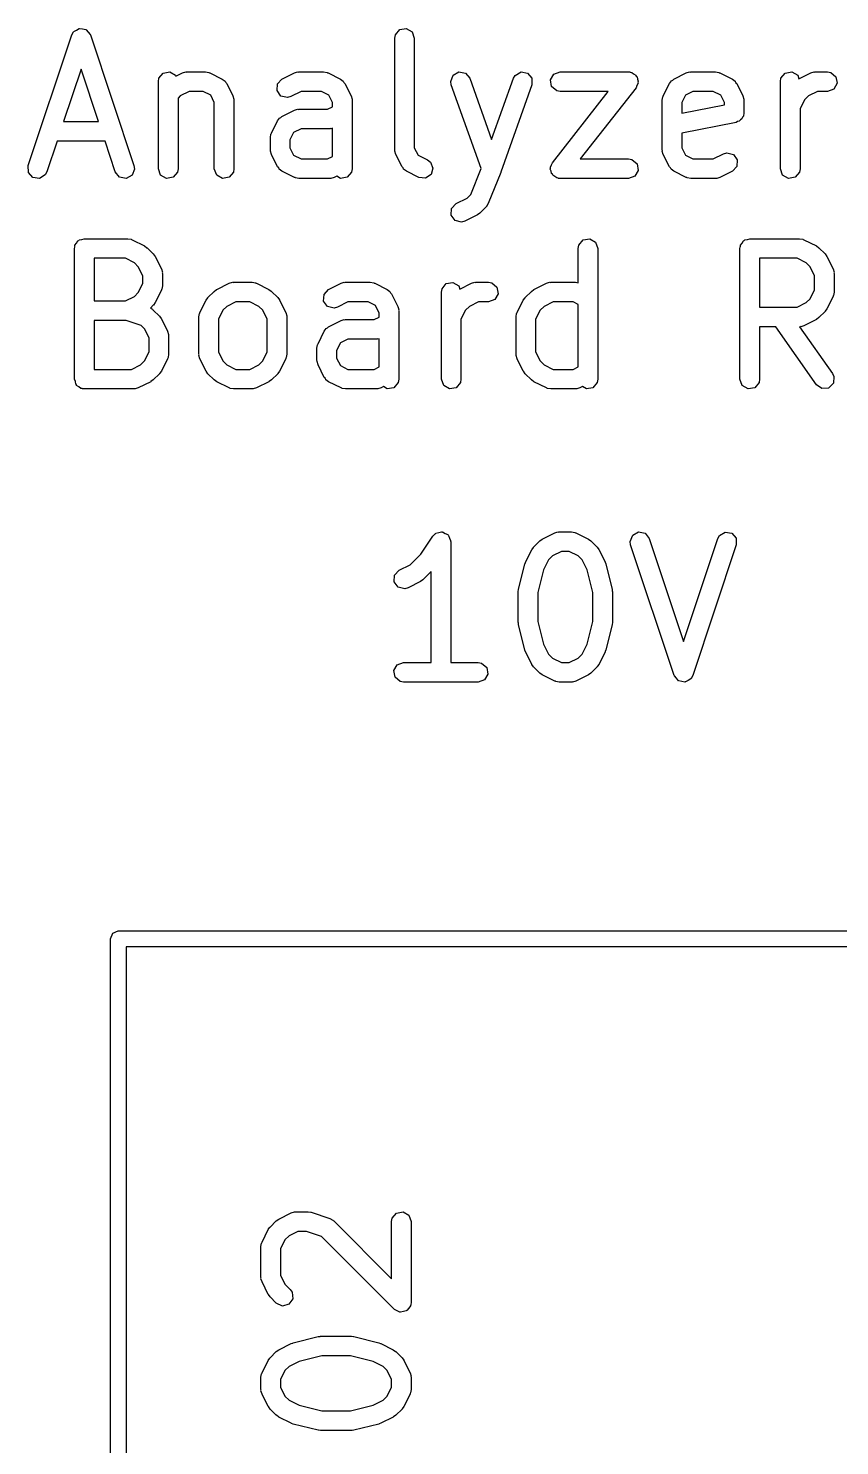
# Model space of a CAD drawing. Extents: x 96 to 185.9, y -128.5 to -80.8.
# Drawn here: x 135.25 to 141.47, y -91.61 to -80.77 of the extents above; entities that cross this region are included whole.
import ezdxf

# ---------------------------------------------------------------- set-up
doc = ezdxf.new("R2010")
doc.units = 0
doc.layers.add('BLACK', color=7, linetype='CONTINUOUS')

msp = doc.modelspace()

# ---------------------------------------------------------------- linework, layer by layer
at = {"layer": 'BLACK', "linetype": 'CONTINUOUS'}
for p, q in [((135.602, -80.792), (135.623, -80.7807)), ((135.623, -80.7807), (135.643, -80.7683)), ((135.643, -80.7683), (135.645, -80.7686)), ((135.645, -80.7686), (135.647, -80.7676)), ((135.647, -80.7676), (135.67, -80.7723)), ((135.67, -80.7723), (135.694, -80.7758)), ((135.694, -80.7758), (135.695, -80.7774)), ((135.695, -80.7774), (135.697, -80.7779)), ((135.697, -80.7779), (135.712, -80.7965)), ((138.064, -80.8161), (138.097, -80.7768)), ((138.097, -80.7768), (138.147, -80.7679)), ((138.147, -80.7679), (138.192, -80.7936)), ((135.254, -81.8181), (135.587, -80.8181)), ((135.587, -80.8181), (135.599, -80.7952)), ((135.599, -80.7952), (135.601, -80.794)), ((135.601, -80.794), (135.602, -80.792)), ((135.712, -80.7965), (135.728, -80.8142)), ((135.728, -80.8142), (135.728, -80.8164)), ((135.728, -80.8164), (135.729, -80.8181)), ((135.729, -80.8181), (136.063, -81.8181)), ((138.059, -80.8418), (138.064, -80.8161)), ((138.059, -81.6989), (138.059, -80.8418)), ((138.192, -80.7936), (138.209, -80.8418)), ((138.209, -80.8418), (138.209, -81.6812)), ((135.658, -81.0789), (135.524, -81.4811)), ((135.792, -81.4811), (135.658, -81.0789)), ((136.287, -81.1102), (136.338, -81.1013)), ((136.338, -81.1013), (136.382, -81.1269)), ((136.384, -81.1329), (136.434, -81.108)), ((136.434, -81.108), (136.459, -81.1006)), ((136.459, -81.1006), (136.463, -81.1016)), ((136.463, -81.1016), (136.468, -81.1001)), ((136.468, -81.1001), (136.61, -81.1001)), ((136.61, -81.1001), (136.636, -81.1046)), ((136.636, -81.1046), (136.64, -81.1075)), ((136.64, -81.1075), (136.644, -81.108)), ((136.644, -81.108), (136.739, -81.1557)), ((137.196, -81.1557), (137.291, -81.108)), ((137.291, -81.108), (137.316, -81.1006)), ((137.316, -81.1006), (137.321, -81.1016)), ((137.321, -81.1016), (137.325, -81.1001)), ((137.325, -81.1001), (137.515, -81.1001)), ((137.515, -81.1001), (137.541, -81.1046)), ((137.541, -81.1046), (137.544, -81.1075)), ((137.544, -81.1075), (137.549, -81.108)), ((137.549, -81.108), (137.644, -81.1557)), ((138.506, -81.1266), (138.55, -81.1012)), ((138.55, -81.1012), (138.601, -81.1104)), ((138.981, -81.1273), (139.026, -81.1013)), ((139.026, -81.1013), (139.076, -81.1099)), ((139.277, -81.1177), (139.325, -81.1001)), ((139.325, -81.1001), (139.849, -81.1001)), ((139.849, -81.1001), (139.856, -81.1015)), ((139.856, -81.1015), (139.859, -81.1009)), ((139.859, -81.1009), (139.862, -81.1025)), ((139.862, -81.1025), (139.874, -81.1046)), ((139.874, -81.1046), (139.888, -81.1164)), ((140.196, -81.1557), (140.291, -81.108)), ((140.291, -81.108), (140.316, -81.1006)), ((140.316, -81.1006), (140.321, -81.1016)), ((140.321, -81.1016), (140.325, -81.1001)), ((140.325, -81.1001), (140.515, -81.1001)), ((140.515, -81.1001), (140.541, -81.1046)), ((140.541, -81.1046), (140.544, -81.1075)), ((140.544, -81.1075), (140.549, -81.108)), ((140.549, -81.108), (140.644, -81.1557)), ((141.049, -81.1102), (141.1, -81.1013)), ((141.1, -81.1013), (141.144, -81.1269)), ((141.154, -81.153), (141.244, -81.108)), ((141.244, -81.108), (141.269, -81.1006)), ((141.269, -81.1006), (141.273, -81.1016)), ((141.273, -81.1016), (141.277, -81.1001)), ((141.277, -81.1001), (141.372, -81.1001)), ((141.372, -81.1001), (141.398, -81.1046)), ((141.398, -81.1046), (141.437, -81.1376)), ((136.25, -81.1751), (136.254, -81.1495)), ((136.25, -81.8418), (136.25, -81.1751)), ((136.254, -81.1495), (136.287, -81.1102)), ((136.382, -81.1269), (136.384, -81.1329)), ((136.739, -81.1557), (136.76, -81.1712)), ((136.76, -81.1712), (136.765, -81.1815)), ((136.765, -81.1815), (136.773, -81.1892)), ((136.773, -81.1892), (136.82, -81.2844)), ((137.158, -81.2441), (137.161, -81.1929)), ((137.161, -81.1929), (137.196, -81.1557)), ((137.644, -81.1557), (137.665, -81.1712)), ((137.665, -81.1712), (137.669, -81.1815)), ((137.669, -81.1815), (137.678, -81.1892)), ((137.678, -81.1892), (137.725, -81.2844)), ((138.488, -81.1747), (138.506, -81.1266)), ((138.492, -81.2003), (138.488, -81.1747)), ((138.721, -81.8403), (138.492, -81.2003)), ((138.601, -81.1104), (138.633, -81.1499)), ((138.633, -81.1499), (138.801, -81.6188)), ((138.801, -81.6188), (138.968, -81.1499)), ((139.11, -81.2003), (138.872, -81.867)), ((138.968, -81.1499), (138.981, -81.1273)), ((139.076, -81.1099), (139.109, -81.149)), ((139.109, -81.149), (139.11, -81.2003)), ((139.251, -81.1621), (139.277, -81.1177)), ((139.26, -81.2126), (139.251, -81.1621)), ((139.299, -81.2456), (139.26, -81.2126)), ((139.888, -81.1164), (139.904, -81.1251)), ((139.904, -81.1251), (139.907, -81.1325)), ((139.907, -81.1325), (139.914, -81.1376)), ((139.913, -81.204), (139.908, -81.2215)), ((139.922, -81.1881), (139.913, -81.204)), ((139.914, -81.1376), (139.917, -81.1557)), ((139.917, -81.1557), (139.924, -81.1727)), ((139.924, -81.1727), (139.921, -81.1803)), ((139.921, -81.1803), (139.922, -81.1881)), ((140.115, -81.2844), (140.162, -81.1892)), ((140.162, -81.1892), (140.178, -81.1683)), ((140.178, -81.1683), (140.188, -81.1638)), ((140.188, -81.1638), (140.196, -81.1557)), ((140.644, -81.1557), (140.665, -81.1712)), ((140.665, -81.1712), (140.669, -81.1815)), ((140.669, -81.1815), (140.678, -81.1892)), ((140.678, -81.1892), (140.725, -81.2844)), ((141.012, -81.1751), (141.016, -81.1495)), ((141.012, -81.8418), (141.012, -81.1751)), ((141.016, -81.1495), (141.049, -81.1102)), ((141.144, -81.1269), (141.154, -81.153)), ((141.446, -81.1881), (141.421, -81.2326)), ((141.437, -81.1376), (141.446, -81.1881)), ((136.417, -81.2844), (136.4, -81.3014)), ((136.4, -81.3014), (136.4, -81.8418)), ((136.485, -81.2501), (136.417, -81.2844)), ((136.593, -81.2501), (136.485, -81.2501)), ((136.65, -81.2786), (136.593, -81.2501)), ((136.678, -81.3357), (136.65, -81.2786)), ((136.82, -81.2844), (136.828, -81.3094)), ((136.828, -81.3094), (136.827, -81.3138)), ((136.827, -81.3138), (136.828, -81.318)), ((136.828, -81.318), (136.828, -81.8418)), ((137.188, -81.2853), (137.158, -81.2441)), ((137.238, -81.2972), (137.188, -81.2853)), ((137.263, -81.2898), (137.238, -81.2972)), ((137.342, -81.2501), (137.263, -81.2898)), ((137.498, -81.2501), (137.342, -81.2501)), ((137.555, -81.2786), (137.498, -81.2501)), ((137.583, -81.3357), (137.555, -81.2786)), ((137.725, -81.2844), (137.733, -81.3094)), ((137.733, -81.3094), (137.732, -81.3138)), ((137.732, -81.3138), (137.733, -81.318)), ((137.733, -81.318), (137.733, -81.8418)), ((139.266, -81.7954), (139.694, -81.2501)), ((139.325, -81.2501), (139.299, -81.2456)), ((139.694, -81.2501), (139.325, -81.2501)), ((139.908, -81.2215), (139.479, -81.7668)), ((140.107, -81.318), (140.111, -81.2923)), ((140.107, -81.6989), (140.107, -81.318)), ((140.111, -81.2923), (140.114, -81.2889)), ((140.114, -81.2889), (140.115, -81.2844)), ((140.285, -81.2786), (140.257, -81.3357)), ((140.342, -81.2501), (140.285, -81.2786)), ((140.498, -81.2501), (140.342, -81.2501)), ((140.555, -81.2786), (140.498, -81.2501)), ((140.583, -81.3357), (140.555, -81.2786)), ((140.725, -81.2844), (140.733, -81.3094)), ((140.733, -81.3094), (140.732, -81.3138)), ((140.732, -81.3138), (140.733, -81.318)), ((140.733, -81.318), (140.733, -81.4132)), ((141.196, -81.3148), (141.162, -81.3833)), ((141.226, -81.2844), (141.196, -81.3148)), ((141.295, -81.2501), (141.226, -81.2844)), ((141.372, -81.2501), (141.295, -81.2501)), ((141.421, -81.2326), (141.372, -81.2501)), ((136.678, -81.8418), (136.678, -81.3357)), ((137.196, -81.4414), (137.291, -81.3937)), ((137.291, -81.3937), (137.316, -81.3863)), ((137.316, -81.3863), (137.321, -81.3874)), ((137.321, -81.3874), (137.325, -81.3858)), ((137.325, -81.3858), (137.545, -81.3858)), ((137.545, -81.3858), (137.583, -81.3669)), ((137.583, -81.3669), (137.583, -81.3357)), ((140.257, -81.3357), (140.257, -81.417)), ((140.257, -81.417), (140.583, -81.3517)), ((140.583, -81.3517), (140.583, -81.3357)), ((140.733, -81.4132), (140.729, -81.4389)), ((141.162, -81.3833), (141.162, -81.8418)), ((135.524, -81.4811), (135.792, -81.4811)), ((137.115, -81.5701), (137.162, -81.4749)), ((137.162, -81.4749), (137.178, -81.454)), ((137.178, -81.454), (137.188, -81.4495)), ((137.188, -81.4495), (137.196, -81.4414)), ((137.342, -81.5358), (137.285, -81.5643)), ((137.563, -81.5358), (137.342, -81.5358)), ((137.567, -81.5343), (137.563, -81.5358)), ((137.571, -81.5353), (137.567, -81.5343)), ((137.583, -81.5319), (137.571, -81.5353)), ((137.583, -81.7478), (137.583, -81.5319)), ((140.673, -81.4868), (140.257, -81.5699)), ((140.683, -81.4803), (140.673, -81.4868)), ((140.696, -81.4782), (140.683, -81.4803)), ((140.705, -81.4674), (140.696, -81.4782)), ((140.717, -81.4601), (140.705, -81.4674)), ((140.721, -81.4484), (140.717, -81.4601)), ((140.729, -81.4389), (140.721, -81.4484)), ((135.474, -81.6311), (135.396, -81.8655)), ((135.842, -81.6311), (135.474, -81.6311)), ((135.92, -81.8655), (135.842, -81.6311)), ((137.107, -81.6037), (137.111, -81.578)), ((137.107, -81.6989), (137.107, -81.6037)), ((137.111, -81.578), (137.114, -81.5746)), ((137.114, -81.5746), (137.115, -81.5701)), ((137.285, -81.5643), (137.257, -81.6214)), ((137.257, -81.6214), (137.257, -81.6812)), ((140.257, -81.5699), (140.257, -81.6812)), ((137.108, -81.7031), (137.107, -81.6989)), ((137.107, -81.7075), (137.108, -81.7031)), ((137.115, -81.7325), (137.107, -81.7075)), ((137.162, -81.8277), (137.115, -81.7325)), ((137.257, -81.6812), (137.285, -81.7383)), ((137.285, -81.7383), (137.342, -81.7668)), ((137.545, -81.7668), (137.583, -81.7478)), ((138.061, -81.7031), (138.059, -81.6989)), ((138.06, -81.7075), (138.061, -81.7031)), ((138.067, -81.7325), (138.06, -81.7075)), ((138.115, -81.8277), (138.067, -81.7325)), ((138.209, -81.6812), (138.238, -81.7383)), ((138.238, -81.7383), (138.311, -81.7747)), ((140.108, -81.7031), (140.107, -81.6989)), ((140.107, -81.7075), (140.108, -81.7031)), ((140.115, -81.7325), (140.107, -81.7075)), ((140.162, -81.8277), (140.115, -81.7325)), ((140.257, -81.6812), (140.285, -81.7383)), ((140.285, -81.7383), (140.342, -81.7668)), ((140.498, -81.7668), (140.577, -81.7271)), ((140.577, -81.7271), (140.602, -81.7197)), ((140.602, -81.7197), (140.652, -81.7316)), ((140.652, -81.7316), (140.682, -81.7728)), ((135.255, -81.8693), (135.254, -81.8181)), ((135.396, -81.8655), (135.383, -81.8884)), ((135.952, -81.9057), (135.92, -81.8655)), ((136.066, -81.8438), (136.048, -81.8915)), ((136.063, -81.8181), (136.066, -81.8438)), ((136.267, -81.89), (136.25, -81.8418)), ((136.395, -81.8674), (136.362, -81.9067)), ((136.4, -81.8418), (136.395, -81.8674)), ((136.696, -81.89), (136.678, -81.8418)), ((136.824, -81.8674), (136.791, -81.9067)), ((136.828, -81.8418), (136.824, -81.8674)), ((137.171, -81.8354), (137.162, -81.8277)), ((137.175, -81.8457), (137.171, -81.8354)), ((137.196, -81.8612), (137.175, -81.8457)), ((137.291, -81.9089), (137.196, -81.8612)), ((137.342, -81.7668), (137.545, -81.7668)), ((137.729, -81.8674), (137.696, -81.9067)), ((137.733, -81.8418), (137.729, -81.8674)), ((138.123, -81.8354), (138.115, -81.8277)), ((138.127, -81.8457), (138.123, -81.8354)), ((138.148, -81.8612), (138.127, -81.8457)), ((138.244, -81.9089), (138.148, -81.8612)), ((138.311, -81.7747), (138.332, -81.7902)), ((138.332, -81.7902), (138.352, -81.8373)), ((138.352, -81.8373), (138.337, -81.8865)), ((138.642, -82.0377), (138.721, -81.8403)), ((138.872, -81.867), (138.871, -81.8687)), ((139.25, -81.8442), (139.252, -81.8366)), ((139.257, -81.8612), (139.25, -81.8442)), ((139.251, -81.8288), (139.26, -81.8129)), ((139.252, -81.8366), (139.251, -81.8288)), ((139.26, -81.8793), (139.257, -81.8612)), ((139.26, -81.8129), (139.266, -81.7954)), ((139.479, -81.7668), (139.849, -81.7668)), ((139.849, -81.7668), (139.874, -81.7713)), ((139.874, -81.7713), (139.914, -81.8043)), ((139.922, -81.8548), (139.897, -81.8992)), ((139.914, -81.8043), (139.922, -81.8548)), ((140.171, -81.8354), (140.162, -81.8277)), ((140.175, -81.8457), (140.171, -81.8354)), ((140.196, -81.8612), (140.175, -81.8457)), ((140.291, -81.9089), (140.196, -81.8612)), ((140.342, -81.7668), (140.498, -81.7668)), ((140.644, -81.8612), (140.549, -81.9089)), ((140.679, -81.824), (140.644, -81.8612)), ((140.682, -81.7728), (140.679, -81.824)), ((141.029, -81.89), (141.012, -81.8418)), ((141.157, -81.8674), (141.124, -81.9067)), ((141.162, -81.8418), (141.157, -81.8674)), ((135.289, -81.9077), (135.255, -81.8693)), ((135.34, -81.9153), (135.289, -81.9077)), ((135.383, -81.8884), (135.34, -81.9153)), ((136.002, -81.916), (135.952, -81.9057)), ((136.048, -81.8915), (136.002, -81.916)), ((136.312, -81.9156), (136.267, -81.89)), ((136.362, -81.9067), (136.312, -81.9156)), ((136.74, -81.9156), (136.696, -81.89)), ((136.791, -81.9067), (136.74, -81.9156)), ((137.296, -81.9094), (137.291, -81.9089)), ((137.299, -81.9123), (137.296, -81.9094)), ((137.325, -81.9168), (137.299, -81.9123)), ((137.563, -81.9168), (137.325, -81.9168)), ((137.567, -81.9152), (137.563, -81.9168)), ((137.571, -81.9163), (137.567, -81.9152)), ((137.596, -81.9089), (137.571, -81.9163)), ((137.616, -81.899), (137.596, -81.9089)), ((137.645, -81.9156), (137.616, -81.899)), ((137.696, -81.9067), (137.645, -81.9156)), ((138.295, -81.9147), (138.244, -81.9089)), ((138.337, -81.8865), (138.295, -81.9147)), ((138.871, -81.8696), (138.775, -82.1077)), ((138.871, -81.8687), (138.871, -81.8696)), ((139.266, -81.8844), (139.26, -81.8793)), ((139.269, -81.8918), (139.266, -81.8844)), ((139.285, -81.9005), (139.269, -81.8918)), ((139.299, -81.9123), (139.285, -81.9005)), ((139.311, -81.9144), (139.299, -81.9123)), ((139.314, -81.916), (139.311, -81.9144)), ((139.317, -81.9154), (139.314, -81.916)), ((139.325, -81.9168), (139.317, -81.9154)), ((139.849, -81.9168), (139.325, -81.9168)), ((139.897, -81.8992), (139.849, -81.9168)), ((140.296, -81.9094), (140.291, -81.9089)), ((140.299, -81.9123), (140.296, -81.9094)), ((140.325, -81.9168), (140.299, -81.9123)), ((140.515, -81.9168), (140.325, -81.9168)), ((140.519, -81.9152), (140.515, -81.9168)), ((140.524, -81.9163), (140.519, -81.9152)), ((140.549, -81.9089), (140.524, -81.9163)), ((141.074, -81.9156), (141.029, -81.89)), ((141.124, -81.9067), (141.074, -81.9156)), ((138.529, -82.108), (138.614, -82.0659)), ((138.614, -82.0659), (138.642, -82.0377)), ((138.491, -82.1965), (138.494, -82.1453)), ((138.494, -82.1453), (138.529, -82.108)), ((138.711, -82.1805), (138.693, -82.1934)), ((138.759, -82.1329), (138.711, -82.1805)), ((138.76, -82.1309), (138.759, -82.1329)), ((138.762, -82.1299), (138.76, -82.1309)), ((138.775, -82.1077), (138.762, -82.1299)), ((138.522, -82.2377), (138.491, -82.1965)), ((138.571, -82.2496), (138.522, -82.2377)), ((138.596, -82.2422), (138.571, -82.2496)), ((138.692, -82.1946), (138.596, -82.2422)), ((138.693, -82.1934), (138.692, -82.1946)), ((135.624, -82.4112), (135.634, -82.3943)), ((135.634, -82.3943), (135.64, -82.392)), ((135.64, -82.392), (135.644, -82.3868)), ((135.644, -82.3868), (135.664, -82.3834)), ((135.664, -82.3834), (135.682, -82.3768)), ((135.682, -82.3768), (136.015, -82.3768)), ((136.015, -82.3768), (136.041, -82.3813)), ((136.041, -82.3813), (136.044, -82.3842)), ((136.044, -82.3842), (136.049, -82.3847)), ((136.049, -82.3847), (136.144, -82.4323)), ((139.469, -82.4261), (139.502, -82.3868)), ((139.502, -82.3868), (139.552, -82.3779)), ((139.552, -82.3779), (139.596, -82.4036)), ((139.596, -82.4036), (139.614, -82.4518)), ((140.719, -82.4112), (140.729, -82.3943)), ((140.729, -82.3943), (140.735, -82.392)), ((140.735, -82.392), (140.74, -82.3868)), ((140.74, -82.3868), (140.759, -82.3834)), ((140.759, -82.3834), (140.777, -82.3768)), ((140.777, -82.3768), (141.158, -82.3768)), ((141.158, -82.3768), (141.184, -82.3813)), ((141.184, -82.3813), (141.187, -82.3842)), ((141.187, -82.3842), (141.192, -82.3847)), ((141.192, -82.3847), (141.287, -82.4323)), ((135.607, -82.4518), (135.609, -82.442)), ((135.607, -83.4518), (135.607, -82.4518)), ((135.608, -82.4388), (135.61, -82.4359)), ((135.609, -82.442), (135.608, -82.4388)), ((135.61, -82.4359), (135.611, -82.4261)), ((135.611, -82.4261), (135.624, -82.4112)), ((136.144, -82.4323), (136.162, -82.4457)), ((136.162, -82.4457), (136.163, -82.4464)), ((136.163, -82.4464), (136.211, -82.494)), ((136.211, -82.494), (136.224, -82.5124)), ((136.224, -82.5124), (136.225, -82.5135)), ((136.225, -82.5135), (136.273, -82.6087)), ((139.464, -82.4518), (139.469, -82.4261)), ((139.464, -82.7137), (139.464, -82.4518)), ((139.614, -82.4518), (139.614, -83.4518)), ((140.702, -82.4518), (140.704, -82.442)), ((140.702, -83.4518), (140.702, -82.4518)), ((140.703, -82.4388), (140.705, -82.4359)), ((140.704, -82.442), (140.703, -82.4388)), ((140.705, -82.4359), (140.707, -82.4261)), ((140.707, -82.4261), (140.719, -82.4112)), ((141.287, -82.4323), (141.305, -82.4457)), ((141.305, -82.4457), (141.306, -82.4464)), ((141.306, -82.4464), (141.354, -82.494)), ((141.354, -82.494), (141.367, -82.5124)), ((141.367, -82.5124), (141.368, -82.5135)), ((141.368, -82.5135), (141.416, -82.6087)), ((135.757, -82.5268), (135.757, -82.853)), ((135.998, -82.5268), (135.757, -82.5268)), ((136.066, -82.561), (135.998, -82.5268)), ((136.096, -82.5914), (136.066, -82.561)), ((136.131, -82.66), (136.096, -82.5914)), ((136.273, -82.6087), (136.28, -82.6337)), ((140.852, -82.5268), (140.852, -82.9006)), ((141.14, -82.5268), (140.852, -82.5268)), ((141.209, -82.561), (141.14, -82.5268)), ((141.239, -82.5914), (141.209, -82.561)), ((141.274, -82.66), (141.239, -82.5914)), ((141.416, -82.6087), (141.423, -82.6337)), ((136.096, -82.7883), (136.131, -82.7198)), ((136.131, -82.7198), (136.131, -82.66)), ((136.28, -82.6337), (136.279, -82.638)), ((136.279, -82.638), (136.281, -82.6423)), ((136.281, -82.6423), (136.281, -82.7375)), ((136.696, -82.7657), (136.791, -82.718)), ((136.791, -82.718), (136.816, -82.7106)), ((136.816, -82.7106), (136.821, -82.7116)), ((136.821, -82.7116), (136.825, -82.7101)), ((136.825, -82.7101), (136.968, -82.7101)), ((136.968, -82.7101), (136.993, -82.7146)), ((136.993, -82.7146), (136.997, -82.7175)), ((136.997, -82.7175), (137.001, -82.718)), ((137.001, -82.718), (137.096, -82.7657)), ((137.553, -82.7657), (137.648, -82.718)), ((137.648, -82.718), (137.673, -82.7106)), ((137.673, -82.7106), (137.678, -82.7116)), ((137.678, -82.7116), (137.682, -82.7101)), ((137.682, -82.7101), (137.872, -82.7101)), ((137.872, -82.7101), (137.898, -82.7146)), ((137.898, -82.7146), (137.901, -82.7175)), ((137.901, -82.7175), (137.906, -82.718)), ((137.906, -82.718), (138.001, -82.7657)), ((138.421, -82.7595), (138.454, -82.7202)), ((138.454, -82.7202), (138.504, -82.7113)), ((138.504, -82.7113), (138.549, -82.7369)), ((138.558, -82.763), (138.648, -82.718)), ((138.648, -82.718), (138.673, -82.7106)), ((138.673, -82.7106), (138.678, -82.7116)), ((138.678, -82.7116), (138.682, -82.7101)), ((138.682, -82.7101), (138.777, -82.7101)), ((138.777, -82.7101), (138.803, -82.7146)), ((138.803, -82.7146), (138.842, -82.7476)), ((139.125, -82.7657), (139.22, -82.718)), ((139.22, -82.718), (139.245, -82.7106)), ((139.245, -82.7106), (139.249, -82.7116)), ((139.249, -82.7116), (139.253, -82.7101)), ((139.253, -82.7101), (139.444, -82.7101)), ((139.444, -82.7101), (139.464, -82.7137)), ((141.274, -82.7674), (141.274, -82.66)), ((141.423, -82.6337), (141.422, -82.638)), ((141.422, -82.638), (141.424, -82.6423)), ((141.424, -82.6423), (141.424, -82.7851)), ((135.998, -82.853), (136.066, -82.8187)), ((136.066, -82.8187), (136.096, -82.7883)), ((136.273, -82.771), (136.225, -82.8663)), ((136.276, -82.7631), (136.273, -82.7666)), ((136.273, -82.7666), (136.273, -82.771)), ((136.281, -82.7375), (136.276, -82.7631)), ((136.615, -82.8468), (136.628, -82.8288)), ((136.628, -82.8288), (136.629, -82.8273)), ((136.629, -82.8273), (136.676, -82.7797)), ((136.676, -82.7797), (136.695, -82.7668)), ((136.695, -82.7668), (136.696, -82.7657)), ((137.096, -82.7657), (137.114, -82.779)), ((137.114, -82.779), (137.116, -82.7797)), ((137.116, -82.7797), (137.163, -82.8273)), ((137.163, -82.8273), (137.176, -82.8457)), ((137.515, -82.8541), (137.518, -82.8029)), ((137.518, -82.8029), (137.553, -82.7657)), ((138.001, -82.7657), (138.022, -82.7812)), ((138.022, -82.7812), (138.027, -82.7915)), ((138.027, -82.7915), (138.035, -82.7992)), ((138.035, -82.7992), (138.082, -82.8944)), ((138.416, -82.7851), (138.421, -82.7595)), ((138.416, -83.4518), (138.416, -82.7851)), ((138.549, -82.7369), (138.558, -82.763)), ((138.825, -82.8426), (138.777, -82.8601)), ((138.851, -82.7981), (138.825, -82.8426)), ((138.842, -82.7476), (138.851, -82.7981)), ((139.043, -82.8468), (139.057, -82.8288)), ((139.057, -82.8273), (139.105, -82.7797)), ((139.057, -82.8288), (139.057, -82.8273)), ((139.105, -82.7797), (139.123, -82.7668)), ((139.123, -82.7668), (139.125, -82.7657)), ((141.209, -82.8663), (141.239, -82.8359)), ((141.239, -82.8359), (141.274, -82.7674)), ((141.416, -82.8187), (141.368, -82.9139)), ((141.419, -82.8108), (141.416, -82.8142)), ((141.416, -82.8142), (141.416, -82.8187)), ((141.424, -82.7851), (141.419, -82.8108)), ((135.757, -82.853), (135.998, -82.853)), ((136.211, -82.8858), (136.189, -82.9082)), ((136.189, -82.9082), (136.205, -82.9168)), ((136.205, -82.9168), (136.207, -82.9207)), ((136.207, -82.9207), (136.211, -82.9226)), ((136.212, -82.8843), (136.211, -82.8858)), ((136.211, -82.9226), (136.259, -82.9702)), ((136.225, -82.8663), (136.212, -82.8843)), ((136.559, -82.9756), (136.564, -82.9499)), ((136.564, -82.9499), (136.567, -82.9465)), ((136.567, -82.942), (136.615, -82.8468)), ((136.567, -82.9465), (136.567, -82.942)), ((136.744, -82.9248), (136.709, -82.9933)), ((136.774, -82.8944), (136.744, -82.9248)), ((136.842, -82.8601), (136.774, -82.8944)), ((136.95, -82.8601), (136.842, -82.8601)), ((137.018, -82.8944), (136.95, -82.8601)), ((137.049, -82.9248), (137.018, -82.8944)), ((137.083, -82.9933), (137.049, -82.9248)), ((137.176, -82.8457), (137.178, -82.8468)), ((137.178, -82.8468), (137.225, -82.942)), ((137.225, -82.942), (137.233, -82.967)), ((137.545, -82.8953), (137.515, -82.8541)), ((137.595, -82.9072), (137.545, -82.8953)), ((137.62, -82.8998), (137.595, -82.9072)), ((137.7, -82.8601), (137.62, -82.8998)), ((137.855, -82.8601), (137.7, -82.8601)), ((137.912, -82.8886), (137.855, -82.8601)), ((137.94, -82.9457), (137.912, -82.8886)), ((137.94, -82.9769), (137.94, -82.9457)), ((138.082, -82.8944), (138.09, -82.9194)), ((138.09, -82.9194), (138.089, -82.9238)), ((138.089, -82.9238), (138.09, -82.928)), ((138.09, -82.928), (138.09, -83.4518)), ((138.601, -82.9248), (138.566, -82.9933)), ((138.631, -82.8944), (138.601, -82.9248)), ((138.7, -82.8601), (138.631, -82.8944)), ((138.777, -82.8601), (138.7, -82.8601)), ((138.988, -82.9756), (138.992, -82.9499)), ((138.992, -82.9499), (138.995, -82.9465)), ((138.995, -82.9465), (138.996, -82.942)), ((138.996, -82.942), (139.043, -82.8468)), ((139.172, -82.9248), (139.138, -82.9933)), ((139.203, -82.8944), (139.172, -82.9248)), ((139.271, -82.8601), (139.203, -82.8944)), ((139.426, -82.8601), (139.271, -82.8601)), ((139.464, -82.8791), (139.426, -82.8601)), ((139.464, -83.3578), (139.464, -82.8791)), ((140.852, -82.9006), (141.14, -82.9006)), ((141.14, -82.9006), (141.209, -82.8663)), ((141.354, -82.9334), (141.306, -82.981)), ((141.355, -82.9319), (141.354, -82.9334)), ((141.368, -82.9139), (141.355, -82.9319)), ((135.757, -83.003), (135.757, -83.3768)), ((136.003, -83.003), (135.757, -83.003)), ((136.118, -83.0411), (136.003, -83.003)), ((136.144, -83.0676), (136.118, -83.0411)), ((136.259, -82.9702), (136.272, -82.9885)), ((136.272, -82.9885), (136.273, -82.9897)), ((136.273, -82.9897), (136.32, -83.0849)), ((136.559, -83.2613), (136.559, -82.9756)), ((136.709, -82.9933), (136.709, -83.2436)), ((137.083, -83.2436), (137.083, -82.9933)), ((137.233, -82.967), (137.232, -82.9714)), ((137.232, -82.9714), (137.233, -82.9756)), ((137.233, -82.9756), (137.233, -83.2613)), ((137.535, -83.064), (137.545, -83.0595)), ((137.545, -83.0595), (137.553, -83.0514)), ((137.553, -83.0514), (137.648, -83.0037)), ((137.648, -83.0037), (137.673, -82.9963)), ((137.673, -82.9963), (137.678, -82.9974)), ((137.678, -82.9974), (137.682, -82.9958)), ((137.682, -82.9958), (137.902, -82.9958)), ((137.902, -82.9958), (137.94, -82.9769)), ((138.566, -82.9933), (138.566, -83.4518)), ((138.988, -83.2613), (138.988, -82.9756)), ((139.138, -82.9933), (139.138, -83.2436)), ((140.976, -83.0506), (140.852, -83.0506)), ((140.852, -83.0506), (140.852, -83.4518)), ((141.287, -83.4948), (140.976, -83.0506)), ((141.162, -83.0491), (141.159, -83.0502)), ((141.159, -83.0502), (141.41, -83.4088)), ((141.167, -83.0501), (141.162, -83.0491)), ((141.192, -83.0427), (141.167, -83.0501)), ((141.287, -82.9951), (141.192, -83.0427)), ((141.288, -82.9939), (141.287, -82.9951)), ((141.306, -82.981), (141.288, -82.9939)), ((136.178, -83.1362), (136.144, -83.0676)), ((136.178, -83.2436), (136.178, -83.1362)), ((136.32, -83.0849), (136.328, -83.1099)), ((136.328, -83.1099), (136.327, -83.1142)), ((136.327, -83.1142), (136.328, -83.1184)), ((136.328, -83.1184), (136.328, -83.2613)), ((137.472, -83.1801), (137.52, -83.0849)), ((137.52, -83.0849), (137.535, -83.064)), ((137.7, -83.1458), (137.643, -83.1743)), ((137.92, -83.1458), (137.7, -83.1458)), ((137.924, -83.1443), (137.92, -83.1458)), ((137.929, -83.1453), (137.924, -83.1443)), ((137.94, -83.1419), (137.929, -83.1453)), ((137.94, -83.3578), (137.94, -83.1419)), ((136.144, -83.3121), (136.178, -83.2436)), ((136.328, -83.2613), (136.324, -83.287)), ((136.561, -83.2655), (136.559, -83.2613)), ((136.56, -83.2699), (136.561, -83.2655)), ((136.567, -83.2948), (136.56, -83.2699)), ((136.709, -83.2436), (136.744, -83.3121)), ((137.049, -83.3121), (137.083, -83.2436)), ((137.233, -83.2613), (137.229, -83.287)), ((137.464, -83.2137), (137.469, -83.188)), ((137.464, -83.3089), (137.464, -83.2137)), ((137.469, -83.188), (137.471, -83.1846)), ((137.471, -83.1846), (137.472, -83.1801)), ((137.643, -83.1743), (137.614, -83.2314)), ((137.614, -83.2314), (137.614, -83.2912)), ((138.989, -83.2655), (138.988, -83.2613)), ((138.988, -83.2699), (138.989, -83.2655)), ((138.996, -83.2948), (138.988, -83.2699)), ((139.138, -83.2436), (139.172, -83.3121)), ((135.757, -83.3768), (136.045, -83.3768)), ((136.045, -83.3768), (136.114, -83.3425)), ((136.114, -83.3425), (136.144, -83.3121)), ((136.32, -83.2948), (136.273, -83.3901)), ((136.321, -83.2904), (136.32, -83.2948)), ((136.324, -83.287), (136.321, -83.2904)), ((136.615, -83.3901), (136.567, -83.2948)), ((136.744, -83.3121), (136.774, -83.3425)), ((136.774, -83.3425), (136.842, -83.3768)), ((136.842, -83.3768), (136.95, -83.3768)), ((136.95, -83.3768), (137.018, -83.3425)), ((137.018, -83.3425), (137.049, -83.3121)), ((137.225, -83.2948), (137.178, -83.3901)), ((137.226, -83.2904), (137.225, -83.2948)), ((137.229, -83.287), (137.226, -83.2904)), ((137.466, -83.3131), (137.464, -83.3089)), ((137.465, -83.3175), (137.466, -83.3131)), ((137.472, -83.3425), (137.465, -83.3175)), ((137.52, -83.4377), (137.472, -83.3425)), ((137.614, -83.2912), (137.643, -83.3483)), ((137.643, -83.3483), (137.7, -83.3768)), ((137.7, -83.3768), (137.902, -83.3768)), ((137.902, -83.3768), (137.94, -83.3578)), ((139.043, -83.3901), (138.996, -83.2948)), ((139.172, -83.3121), (139.203, -83.3425)), ((139.203, -83.3425), (139.271, -83.3768)), ((139.271, -83.3768), (139.426, -83.3768)), ((139.426, -83.3768), (139.464, -83.3578)), ((135.614, -83.4701), (135.607, -83.4518)), ((135.617, -83.4893), (135.614, -83.4701)), ((135.622, -83.4936), (135.617, -83.4893)), ((135.624, -83.5), (135.622, -83.4936)), ((136.192, -83.4712), (136.096, -83.5189)), ((136.193, -83.4701), (136.192, -83.4712)), ((136.211, -83.4572), (136.193, -83.4701)), ((136.259, -83.4096), (136.211, -83.4572)), ((136.273, -83.3901), (136.259, -83.4081)), ((136.259, -83.4081), (136.259, -83.4096)), ((136.616, -83.3912), (136.615, -83.3901)), ((136.629, -83.4096), (136.616, -83.3912)), ((136.676, -83.4572), (136.629, -83.4096)), ((136.678, -83.4579), (136.676, -83.4572)), ((136.696, -83.4712), (136.678, -83.4579)), ((136.791, -83.5189), (136.696, -83.4712)), ((137.096, -83.4712), (137.001, -83.5189)), ((137.098, -83.4701), (137.096, -83.4712)), ((137.116, -83.4572), (137.098, -83.4701)), ((137.163, -83.4096), (137.116, -83.4572)), ((137.164, -83.4081), (137.163, -83.4096)), ((137.178, -83.3901), (137.164, -83.4081)), ((137.528, -83.4454), (137.52, -83.4377)), ((137.532, -83.4557), (137.528, -83.4454)), ((137.553, -83.4712), (137.532, -83.4557)), ((137.648, -83.5189), (137.553, -83.4712)), ((138.086, -83.4774), (138.053, -83.5167)), ((138.09, -83.4518), (138.086, -83.4774)), ((138.434, -83.5), (138.416, -83.4518)), ((138.562, -83.4774), (138.529, -83.5167)), ((138.566, -83.4518), (138.562, -83.4774)), ((139.045, -83.3912), (139.043, -83.3901)), ((139.057, -83.4096), (139.045, -83.3912)), ((139.105, -83.4572), (139.057, -83.4096)), ((139.107, -83.4579), (139.105, -83.4572)), ((139.125, -83.4712), (139.107, -83.4579)), ((139.22, -83.5189), (139.125, -83.4712)), ((139.61, -83.4774), (139.577, -83.5167)), ((139.614, -83.4518), (139.61, -83.4774)), ((140.72, -83.5), (140.702, -83.4518)), ((140.848, -83.4774), (140.815, -83.5167)), ((140.852, -83.4518), (140.848, -83.4774)), ((141.417, -83.4835), (141.38, -83.5198)), ((141.41, -83.4088), (141.421, -83.4324)), ((141.421, -83.4324), (141.417, -83.4835)), ((135.641, -83.5097), (135.624, -83.5)), ((135.656, -83.5223), (135.641, -83.5097)), ((135.666, -83.524), (135.656, -83.5223)), ((135.669, -83.5256), (135.666, -83.524)), ((135.672, -83.5251), (135.669, -83.5256)), ((135.682, -83.5268), (135.672, -83.5251)), ((136.063, -83.5268), (135.682, -83.5268)), ((136.067, -83.5252), (136.063, -83.5268)), ((136.071, -83.5263), (136.067, -83.5252)), ((136.096, -83.5189), (136.071, -83.5263)), ((136.796, -83.5194), (136.791, -83.5189)), ((136.799, -83.5223), (136.796, -83.5194)), ((136.825, -83.5268), (136.799, -83.5223)), ((136.968, -83.5268), (136.825, -83.5268)), ((136.972, -83.5252), (136.968, -83.5268)), ((136.976, -83.5263), (136.972, -83.5252)), ((137.001, -83.5189), (136.976, -83.5263)), ((137.653, -83.5194), (137.648, -83.5189)), ((137.656, -83.5223), (137.653, -83.5194)), ((137.682, -83.5268), (137.656, -83.5223)), ((137.92, -83.5268), (137.682, -83.5268)), ((137.924, -83.5252), (137.92, -83.5268)), ((137.929, -83.5263), (137.924, -83.5252)), ((137.954, -83.5189), (137.929, -83.5263)), ((137.973, -83.509), (137.954, -83.5189)), ((138.002, -83.5256), (137.973, -83.509)), ((138.053, -83.5167), (138.002, -83.5256)), ((138.478, -83.5256), (138.434, -83.5)), ((138.529, -83.5167), (138.478, -83.5256)), ((139.224, -83.5194), (139.22, -83.5189)), ((139.228, -83.5223), (139.224, -83.5194)), ((139.253, -83.5268), (139.228, -83.5223)), ((139.444, -83.5268), (139.253, -83.5268)), ((139.448, -83.5252), (139.444, -83.5268)), ((139.452, -83.5263), (139.448, -83.5252)), ((139.477, -83.5189), (139.452, -83.5263)), ((139.497, -83.509), (139.477, -83.5189)), ((139.526, -83.5256), (139.497, -83.509)), ((139.577, -83.5167), (139.526, -83.5256)), ((140.764, -83.5256), (140.72, -83.5)), ((140.815, -83.5167), (140.764, -83.5256)), ((141.329, -83.5242), (141.287, -83.4948)), ((141.38, -83.5198), (141.329, -83.5242)), ((138.259, -84.7899), (138.35, -84.6532)), ((138.35, -84.6532), (138.368, -84.6343)), ((138.368, -84.6343), (138.373, -84.6331)), ((138.373, -84.6331), (138.375, -84.6298)), ((138.375, -84.6298), (138.397, -84.626)), ((138.397, -84.626), (138.418, -84.6199)), ((138.418, -84.6199), (138.422, -84.6217)), ((138.422, -84.6217), (138.426, -84.6209)), ((138.426, -84.6209), (138.445, -84.6318)), ((138.445, -84.6318), (138.465, -84.6405)), ((138.465, -84.6405), (138.467, -84.6444)), ((138.467, -84.6444), (138.47, -84.6466)), ((138.47, -84.6466), (138.478, -84.667)), ((138.478, -84.667), (138.487, -84.6865)), ((138.487, -84.6865), (138.486, -84.6907)), ((139.169, -84.6894), (139.188, -84.6765)), ((139.188, -84.6765), (139.189, -84.6753)), ((139.189, -84.6753), (139.284, -84.6277)), ((139.284, -84.6277), (139.309, -84.6203)), ((139.309, -84.6203), (139.313, -84.6213)), ((139.313, -84.6213), (139.318, -84.6198)), ((139.318, -84.6198), (139.413, -84.6198)), ((139.413, -84.6198), (139.438, -84.6243)), ((139.438, -84.6243), (139.442, -84.6272)), ((139.442, -84.6272), (139.446, -84.6277)), ((139.446, -84.6277), (139.542, -84.6753)), ((139.542, -84.6753), (139.56, -84.6887)), ((139.862, -84.6927), (139.881, -84.645)), ((139.881, -84.645), (139.926, -84.6206)), ((139.926, -84.6206), (139.976, -84.6309)), ((139.976, -84.6309), (140.008, -84.6711)), ((140.008, -84.6711), (140.27, -85.4576)), ((140.27, -85.4576), (140.532, -84.6711)), ((140.532, -84.6711), (140.545, -84.6482)), ((140.545, -84.6482), (140.588, -84.6213)), ((140.588, -84.6213), (140.639, -84.6288)), ((140.639, -84.6288), (140.673, -84.6672)), ((140.673, -84.6672), (140.674, -84.7185)), ((138.178, -84.8712), (138.259, -84.7899)), ((138.486, -84.6907), (138.488, -84.6948)), ((138.488, -84.6948), (138.488, -85.6198)), ((139.06, -84.8517), (139.108, -84.7565)), ((139.108, -84.7565), (139.121, -84.7385)), ((139.121, -84.7385), (139.122, -84.737)), ((139.122, -84.737), (139.169, -84.6894)), ((139.335, -84.7698), (139.267, -84.804)), ((139.395, -84.7698), (139.335, -84.7698)), ((139.464, -84.804), (139.395, -84.7698)), ((139.56, -84.6887), (139.561, -84.6894)), ((139.561, -84.6894), (139.609, -84.737)), ((139.609, -84.737), (139.622, -84.7554)), ((139.622, -84.7554), (139.623, -84.7565)), ((139.623, -84.7565), (139.67, -84.8517)), ((139.865, -84.7185), (139.862, -84.6927)), ((140.199, -85.7185), (139.865, -84.7185)), ((140.674, -84.7185), (140.341, -85.7185)), ((138.094, -84.9134), (138.178, -84.8712)), ((139.007, -85.0575), (139.054, -84.8671)), ((139.054, -84.8671), (139.06, -84.8552)), ((139.06, -84.8552), (139.06, -84.8517)), ((139.236, -84.8344), (139.198, -84.9114)), ((139.267, -84.804), (139.236, -84.8344)), ((139.494, -84.8344), (139.464, -84.804)), ((139.533, -84.9114), (139.494, -84.8344)), ((139.67, -84.8517), (139.674, -84.8641)), ((139.674, -84.8641), (139.676, -84.8671)), ((139.676, -84.8671), (139.724, -85.0575)), ((138.055, -85.0019), (138.058, -84.9507)), ((138.086, -85.0431), (138.055, -85.0019)), ((138.058, -84.9507), (138.094, -84.9134)), ((138.256, -85), (138.161, -85.0476)), ((138.257, -84.9988), (138.256, -85)), ((138.275, -84.9859), (138.257, -84.9988)), ((138.338, -84.9235), (138.275, -84.9859)), ((138.338, -85.6198), (138.338, -84.9235)), ((139.198, -84.9114), (139.155, -85.085)), ((139.576, -85.085), (139.533, -84.9114)), ((138.136, -85.055), (138.086, -85.0431)), ((138.161, -85.0476), (138.136, -85.055)), ((139.005, -85.0757), (139.007, -85.061)), ((139.005, -85.3138), (139.005, -85.0757)), ((139.007, -85.061), (139.007, -85.0575)), ((139.155, -85.085), (139.155, -85.3046)), ((139.576, -85.3046), (139.576, -85.085)), ((139.724, -85.0575), (139.725, -85.0725)), ((139.725, -85.0725), (139.726, -85.0757)), ((139.726, -85.0757), (139.726, -85.3138)), ((139.006, -85.3171), (139.005, -85.3138)), ((139.007, -85.332), (139.006, -85.3171)), ((139.054, -85.5225), (139.007, -85.332)), ((139.155, -85.3046), (139.198, -85.4781)), ((139.533, -85.4781), (139.576, -85.3046)), ((139.724, -85.332), (139.676, -85.5225)), ((139.726, -85.3138), (139.723, -85.3286)), ((139.723, -85.3286), (139.724, -85.332)), ((139.056, -85.5254), (139.054, -85.5225)), ((139.06, -85.5378), (139.056, -85.5254)), ((139.108, -85.6331), (139.06, -85.5378)), ((139.198, -85.4781), (139.236, -85.5551)), ((139.494, -85.5551), (139.533, -85.4781)), ((139.67, -85.5378), (139.623, -85.6331)), ((139.671, -85.5343), (139.67, -85.5378)), ((139.676, -85.5225), (139.671, -85.5343)), ((138.053, -85.6818), (138.079, -85.6373)), ((138.079, -85.6373), (138.127, -85.6198)), ((138.127, -85.6198), (138.338, -85.6198)), ((138.488, -85.6198), (138.699, -85.6198)), ((138.699, -85.6198), (138.724, -85.6243)), ((138.724, -85.6243), (138.764, -85.6573)), ((138.764, -85.6573), (138.772, -85.7078)), ((139.109, -85.6342), (139.108, -85.6331)), ((139.122, -85.6526), (139.109, -85.6342)), ((139.169, -85.7002), (139.122, -85.6526)), ((139.236, -85.5551), (139.267, -85.5855)), ((139.267, -85.5855), (139.335, -85.6198)), ((139.335, -85.6198), (139.395, -85.6198)), ((139.395, -85.6198), (139.464, -85.5855)), ((139.464, -85.5855), (139.494, -85.5551)), ((139.609, -85.6526), (139.561, -85.7002)), ((139.623, -85.6331), (139.609, -85.6511)), ((139.609, -85.6511), (139.609, -85.6526)), ((138.062, -85.7323), (138.053, -85.6818)), ((138.101, -85.7653), (138.062, -85.7323)), ((138.127, -85.7698), (138.101, -85.7653)), ((138.699, -85.7698), (138.127, -85.7698)), ((138.747, -85.7522), (138.699, -85.7698)), ((138.772, -85.7078), (138.747, -85.7522)), ((139.171, -85.7009), (139.169, -85.7002)), ((139.189, -85.7142), (139.171, -85.7009)), ((139.284, -85.7619), (139.189, -85.7142)), ((139.289, -85.7624), (139.284, -85.7619)), ((139.292, -85.7653), (139.289, -85.7624)), ((139.318, -85.7698), (139.292, -85.7653)), ((139.413, -85.7698), (139.318, -85.7698)), ((139.417, -85.7682), (139.413, -85.7698)), ((139.421, -85.7693), (139.417, -85.7682)), ((139.446, -85.7619), (139.421, -85.7693)), ((139.542, -85.7142), (139.446, -85.7619)), ((139.543, -85.7131), (139.542, -85.7142)), ((139.561, -85.7002), (139.543, -85.7131)), ((140.2, -85.7202), (140.199, -85.7185)), ((140.2, -85.7223), (140.2, -85.7202)), ((140.216, -85.7401), (140.2, -85.7223)), ((140.231, -85.7587), (140.216, -85.7401)), ((140.233, -85.7591), (140.231, -85.7587)), ((140.234, -85.7607), (140.233, -85.7591)), ((140.258, -85.7642), (140.234, -85.7607)), ((140.281, -85.769), (140.258, -85.7642)), ((140.283, -85.7679), (140.281, -85.769)), ((140.285, -85.7683), (140.283, -85.7679)), ((140.305, -85.7558), (140.285, -85.7683)), ((140.326, -85.7445), (140.305, -85.7558)), ((140.327, -85.7425), (140.326, -85.7445)), ((140.329, -85.7414), (140.327, -85.7425)), ((140.341, -85.7185), (140.329, -85.7414)), ((135.883, -87.7334), (135.9, -87.691)), ((135.9, -87.691), (135.943, -87.6734)), ((135.943, -87.6734), (145.693, -87.6734)), ((135.883, -97.4834), (135.883, -87.7334)), ((136.003, -87.7934), (136.003, -97.4234)), ((145.633, -87.7934), (136.003, -87.7934)), ((137.105, -89.9389), (137.152, -89.8913)), ((137.152, -89.8913), (137.171, -89.8784)), ((137.171, -89.8784), (137.172, -89.8773)), ((137.172, -89.8773), (137.267, -89.8296)), ((137.267, -89.8296), (137.292, -89.8222)), ((137.292, -89.8222), (137.296, -89.8233)), ((137.296, -89.8233), (137.3, -89.8217)), ((137.3, -89.8217), (137.396, -89.8217)), ((137.396, -89.8217), (137.418, -89.8256)), ((137.418, -89.8256), (137.419, -89.8256)), ((137.419, -89.8256), (137.562, -89.8732)), ((137.562, -89.8732), (137.585, -89.8856)), ((137.585, -89.8856), (137.588, -89.8894)), ((137.588, -89.8894), (137.592, -89.8913)), ((137.592, -89.8913), (138.035, -90.3347)), ((138.035, -89.8967), (138.04, -89.8711)), ((138.04, -89.8711), (138.072, -89.8318)), ((138.072, -89.8318), (138.123, -89.8229)), ((138.123, -89.8229), (138.167, -89.8485)), ((138.167, -89.8485), (138.185, -89.8967)), ((137.043, -90.0537), (137.091, -89.9584)), ((137.091, -89.9584), (137.104, -89.9404)), ((137.104, -89.9404), (137.105, -89.9389)), ((137.318, -89.9717), (137.25, -90.006)), ((137.384, -89.9717), (137.318, -89.9717)), ((137.498, -90.0099), (137.384, -89.9717)), ((138.035, -90.3347), (138.035, -89.8967)), ((138.185, -89.8967), (138.185, -90.5158)), ((137.035, -90.0872), (137.04, -90.0615)), ((137.035, -90.3253), (137.035, -90.0872)), ((137.04, -90.0615), (137.042, -90.0581)), ((137.042, -90.0581), (137.043, -90.0537)), ((137.219, -90.0364), (137.185, -90.1049)), ((137.185, -90.1049), (137.185, -90.3076)), ((137.25, -90.006), (137.219, -90.0364)), ((138.057, -90.5688), (137.498, -90.0099)), ((137.037, -90.3295), (137.035, -90.3253)), ((137.185, -90.3076), (137.219, -90.3761)), ((137.035, -90.3339), (137.037, -90.3295)), ((137.043, -90.3588), (137.035, -90.3339)), ((137.091, -90.4541), (137.043, -90.3588)), ((137.219, -90.3761), (137.258, -90.4151)), ((137.258, -90.4151), (137.273, -90.4365)), ((137.092, -90.4552), (137.091, -90.4541)), ((137.105, -90.4736), (137.092, -90.4552)), ((137.152, -90.5212), (137.105, -90.4736)), ((137.199, -90.5429), (137.152, -90.5212)), ((137.248, -90.5296), (137.199, -90.5429)), ((137.278, -90.4876), (137.248, -90.5296)), ((137.273, -90.4365), (137.278, -90.4876)), ((138.18, -90.5414), (138.166, -90.5587)), ((138.181, -90.5368), (138.18, -90.5414)), ((138.182, -90.5352), (138.181, -90.5368)), ((138.185, -90.5158), (138.182, -90.5319)), ((138.182, -90.5319), (138.182, -90.5352)), ((138.077, -90.5783), (138.057, -90.5688)), ((138.097, -90.5896), (138.077, -90.5783)), ((138.1, -90.589), (138.097, -90.5896)), ((138.103, -90.5905), (138.1, -90.589)), ((138.125, -90.5846), (138.103, -90.5905)), ((138.147, -90.5807), (138.125, -90.5846)), ((138.15, -90.5781), (138.147, -90.5807)), ((138.153, -90.5772), (138.15, -90.5781)), ((138.166, -90.5587), (138.153, -90.5772)), ((137.172, -90.8773), (137.267, -90.8296)), ((137.267, -90.8296), (137.279, -90.8259)), ((137.279, -90.8259), (137.282, -90.824)), ((137.282, -90.824), (137.473, -90.7763)), ((137.473, -90.7763), (137.488, -90.7753)), ((137.488, -90.7753), (137.491, -90.7741)), ((137.491, -90.7741), (137.729, -90.7741)), ((137.729, -90.7741), (137.744, -90.7767)), ((137.744, -90.7767), (137.747, -90.7763)), ((137.747, -90.7763), (137.938, -90.824)), ((137.938, -90.824), (137.95, -90.8292)), ((137.95, -90.8292), (137.953, -90.8296)), ((137.953, -90.8296), (138.048, -90.8773)), ((137.043, -91.0537), (137.091, -90.9584)), ((137.091, -90.9584), (137.104, -90.9404)), ((137.104, -90.9404), (137.105, -90.9389)), ((137.105, -90.9389), (137.152, -90.8913)), ((137.152, -90.8913), (137.171, -90.8784)), ((137.171, -90.8784), (137.172, -90.8773)), ((137.327, -90.9675), (137.25, -91.006)), ((137.5, -90.9241), (137.327, -90.9675)), ((137.72, -90.9241), (137.5, -90.9241)), ((137.893, -90.9675), (137.72, -90.9241)), ((137.97, -91.006), (137.893, -90.9675)), ((138.048, -90.8773), (138.066, -90.8906)), ((138.066, -90.8906), (138.068, -90.8913)), ((138.068, -90.8913), (138.115, -90.9389)), ((138.115, -90.9389), (138.128, -90.9573)), ((138.128, -90.9573), (138.129, -90.9584)), ((138.129, -90.9584), (138.177, -91.0537)), ((137.035, -91.0872), (137.04, -91.0615)), ((137.04, -91.0615), (137.042, -91.0581)), ((137.042, -91.0581), (137.043, -91.0537)), ((137.219, -91.0364), (137.185, -91.1049)), ((137.25, -91.006), (137.219, -91.0364)), ((138.001, -91.0364), (137.97, -91.006)), ((138.035, -91.1049), (138.001, -91.0364)), ((138.177, -91.0537), (138.184, -91.0786)), ((138.184, -91.0786), (138.183, -91.083)), ((138.183, -91.083), (138.185, -91.0872)), ((137.035, -91.1824), (137.035, -91.0872)), ((137.037, -91.1867), (137.035, -91.1824)), ((137.035, -91.191), (137.037, -91.1867)), ((137.043, -91.216), (137.035, -91.191)), ((137.185, -91.1049), (137.185, -91.1647)), ((137.185, -91.1647), (137.219, -91.2332)), ((138.001, -91.2332), (138.035, -91.1647)), ((138.035, -91.1647), (138.035, -91.1049)), ((138.185, -91.1824), (138.18, -91.2081)), ((138.185, -91.0872), (138.185, -91.1824)), ((137.091, -91.3112), (137.043, -91.216)), ((137.219, -91.2332), (137.25, -91.2637)), ((137.25, -91.2637), (137.327, -91.3021)), ((137.893, -91.3021), (137.97, -91.2637)), ((137.97, -91.2637), (138.001, -91.2332)), ((138.177, -91.216), (138.129, -91.3112)), ((138.178, -91.2115), (138.177, -91.216)), ((138.18, -91.2081), (138.178, -91.2115)), ((137.092, -91.3123), (137.091, -91.3112)), ((137.105, -91.3307), (137.092, -91.3123)), ((137.152, -91.3783), (137.105, -91.3307)), ((137.154, -91.379), (137.152, -91.3783)), ((137.172, -91.3924), (137.154, -91.379)), ((137.267, -91.44), (137.172, -91.3924)), ((137.327, -91.3021), (137.5, -91.3455)), ((137.5, -91.3455), (137.72, -91.3455)), ((137.72, -91.3455), (137.893, -91.3021)), ((138.048, -91.3924), (137.953, -91.44)), ((138.049, -91.3912), (138.048, -91.3924)), ((138.068, -91.3783), (138.049, -91.3912)), ((138.115, -91.3307), (138.068, -91.3783)), ((138.116, -91.3292), (138.115, -91.3307)), ((138.129, -91.3112), (138.116, -91.3292)), ((137.27, -91.4404), (137.267, -91.44)), ((137.282, -91.4457), (137.27, -91.4404)), ((137.473, -91.4933), (137.282, -91.4457)), ((137.476, -91.4929), (137.473, -91.4933)), ((137.491, -91.4955), (137.476, -91.4929)), ((137.729, -91.4955), (137.491, -91.4955)), ((137.732, -91.4943), (137.729, -91.4955)), ((137.747, -91.4933), (137.732, -91.4943)), ((137.938, -91.4457), (137.747, -91.4933)), ((137.941, -91.4437), (137.938, -91.4457)), ((137.953, -91.44), (137.941, -91.4437))]:
    msp.add_line(p, q, dxfattribs=at)

doc.saveas('drawing.dxf')
